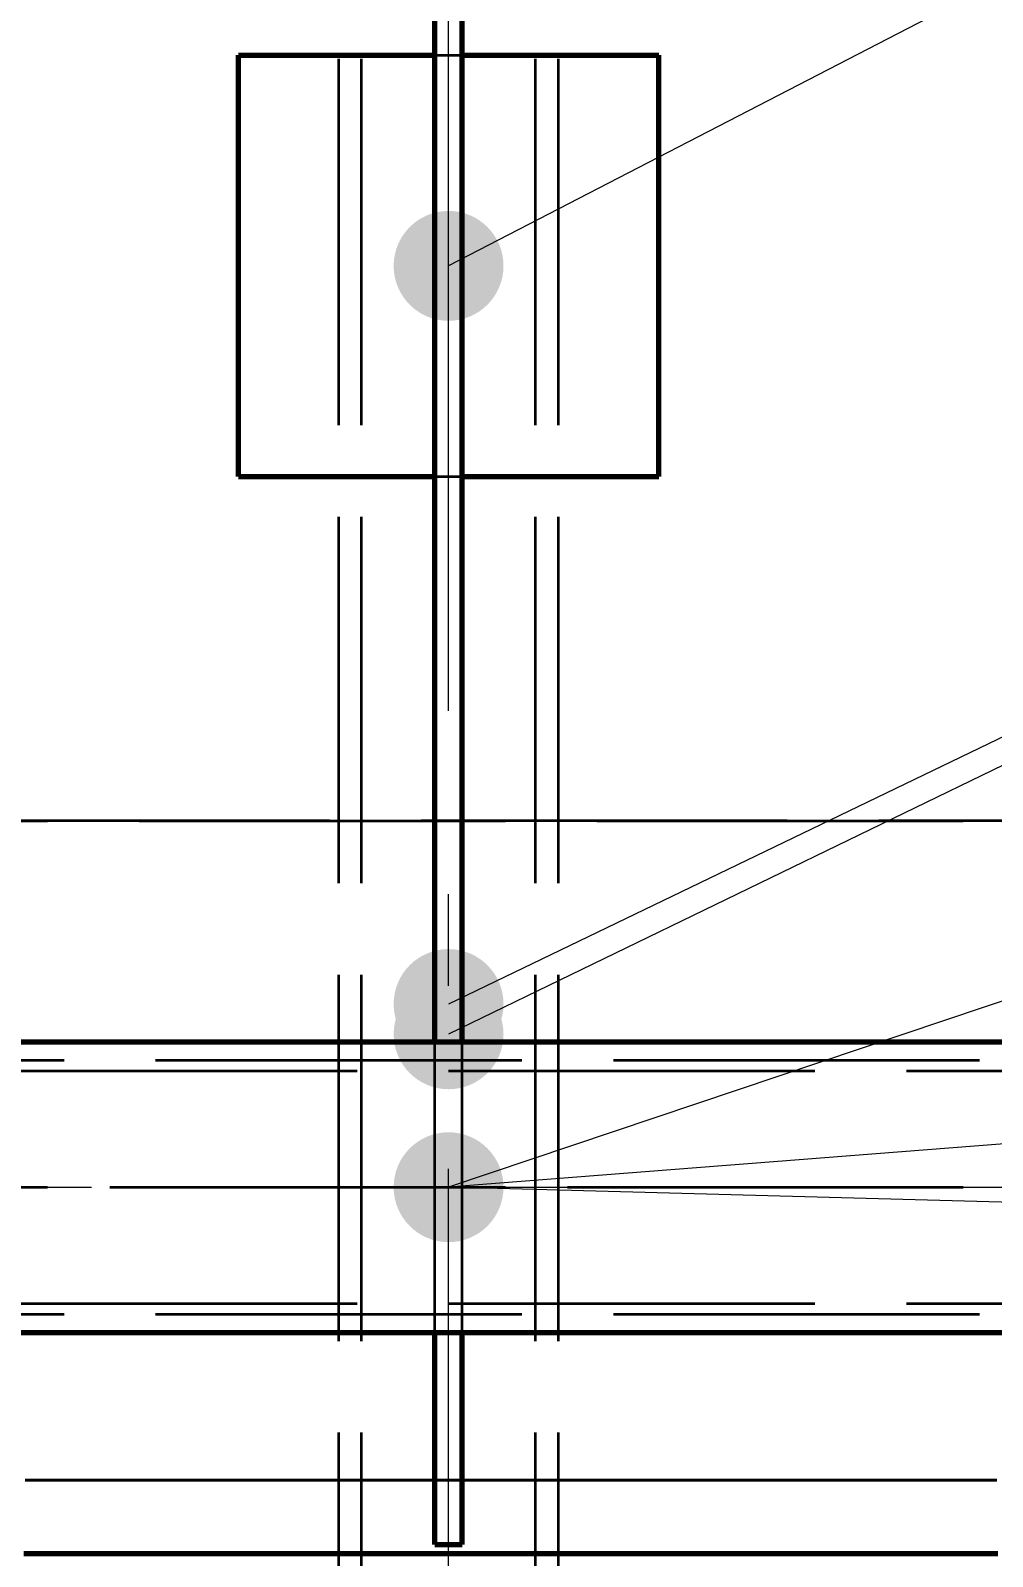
# Model space of a CAD drawing. Header units: millimetres. Extents: x 0 to 2382, y 0 to 420.
# Drawn here: x 158.43 to 168.94, y 226.97 to 243.63 of the extents above; entities that cross this region are included whole.
import ezdxf

# ---------------------------------------------------------------- set-up
doc = ezdxf.new("R2010")
doc.units = ezdxf.units.MM
doc.linetypes.add('IRAM-E-TRAZOS', pattern=[5, 4, -1])
doc.linetypes.add('IRAM-F-TRAZO-PUNTO', pattern=[20, 15, -2, 1, -2])
for name, color, linetype, lineweight in [('01-VISIBLE', 7, 'CONTINUOUS', 70), ('02-OCULTA', 4, 'IRAM-E-TRAZOS', 35), ('03-EJE', 1, 'IRAM-F-TRAZO-PUNTO', 18), ('04-COTA', 3, 'CONTINUOUS', 18), ('08-FINA', 5, 'CONTINUOUS', 18)]:
    doc.layers.add(name, color=color, linetype=linetype, lineweight=lineweight)
doc.styles.add('ISO3098', font='isocpeur.ttf')
doc.dimstyles.new('FLAMA-IRAM', dxfattribs={"dimtxt": 3.5, "dimasz": 3.5, "dimexe": 2, "dimexo": 1.5, "dimgap": 1, "dimtad": 1, "dimdec": 1, "dimtxsty": 'ISO3098', "dimblk": 'IRAM_FLECHA', "dimblk1": 'IRAM_FLECHA', "dimblk2": 'IRAM_FLECHA', "dimcen": 2.5, "dimclrd": 256, "dimclre": 256, "dimclrt": 256, "dimazin": 3, "dimtfac": 1, "dimtmove": 0, "dimatfit": 3, "dimlwd": 18, "dimlwe": 18})

# ---------------------------------------------------------------- blocks, each defined once
blk = doc.blocks.new('IRAM_FLECHA')
blk.add_solid([(0, 0), (-1, 0.125), (-1, -0.125)])

msp = doc.modelspace()

# ---------------------------------------------------------------- hatches: boundary and pattern name
at = {"layer": '08-FINA'}
h = msp.add_hatch(color=7, dxfattribs=at)
h.dxf.hatch_style = 1
edge = h.paths.add_edge_path()
edge.add_arc((163, 241.06), 0.6, 0, 360)
h = msp.add_hatch(color=7, dxfattribs=at)
h.dxf.hatch_style = 1
edge = h.paths.add_edge_path()
edge.add_arc((163, 233), 0.6, 0, 360)
h = msp.add_hatch(color=7, dxfattribs=at)
h.dxf.hatch_style = 1
edge = h.paths.add_edge_path()
edge.add_arc((163, 232.67), 0.6, 0, 360)
h = msp.add_hatch(color=7, dxfattribs=at)
h.dxf.hatch_style = 1
edge = h.paths.add_edge_path()
edge.add_arc((163, 231), 0.6, 0, 360)
h = msp.add_hatch(color=7, dxfattribs=at)
h.dxf.hatch_style = 1
edge = h.paths.add_edge_path()
edge.add_arc((163, 231), 0.6, 0, 360)
h = msp.add_hatch(color=7, dxfattribs=at)
h.dxf.hatch_style = 1
edge = h.paths.add_edge_path()
edge.add_arc((163, 231), 0.6, 0, 360)

# ---------------------------------------------------------------- linework, layer by layer
at = {"layer": '01-VISIBLE'}
for p, q in [((162.85, 232.587), (162.85, 290.9)), ((163.15, 232.587), (163.15, 290.9)), ((160.704, 238.76), (160.704, 243.36)), ((165.296, 238.76), (165.296, 243.36)), ((144.8, 232.587), (181.2, 232.587)), ((144.8, 229.412), (181.2, 229.412)), ((162.85, 227.1), (162.85, 229.412)), ((163.15, 227.1), (163.15, 229.412)), ((162.85, 227.1), (163.15, 227.1))]:
    msp.add_line(p, q, dxfattribs=at)
for points in [[(160.704, 243.36), (160.755, 243.36), (160.806, 243.36), (160.857, 243.36), (160.908, 243.36), (160.959, 243.36), (161.01, 243.36), (161.061, 243.36), (161.112, 243.36), (161.164, 243.36), (161.215, 243.36), (161.266, 243.36), (161.317, 243.36), (161.368, 243.36), (161.419, 243.36), (161.47, 243.36), (161.521, 243.36), (161.572, 243.36), (161.623, 243.36), (161.675, 243.36), (161.726, 243.36), (161.777, 243.36), (161.828, 243.36), (161.879, 243.36), (161.93, 243.36), (161.981, 243.36), (162.032, 243.36), (162.083, 243.36), (162.135, 243.36), (162.186, 243.36), (162.237, 243.36), (162.288, 243.36), (162.339, 243.36), (162.39, 243.36), (162.441, 243.36), (162.492, 243.36), (162.543, 243.36), (162.594, 243.36), (162.646, 243.36), (162.697, 243.36), (162.748, 243.36), (162.799, 243.36), (162.85, 243.36)], [(163.15, 243.36), (163.201, 243.36), (163.252, 243.36), (163.303, 243.36), (163.354, 243.36), (163.406, 243.36), (163.457, 243.36), (163.508, 243.36), (163.559, 243.36), (163.61, 243.36), (163.661, 243.36), (163.712, 243.36), (163.763, 243.36), (163.814, 243.36), (163.865, 243.36), (163.917, 243.36), (163.968, 243.36), (164.019, 243.36), (164.07, 243.36), (164.121, 243.36), (164.172, 243.36), (164.223, 243.36), (164.274, 243.36), (164.325, 243.36), (164.377, 243.36), (164.428, 243.36), (164.479, 243.36), (164.53, 243.36), (164.581, 243.36), (164.632, 243.36), (164.683, 243.36), (164.734, 243.36), (164.785, 243.36), (164.836, 243.36), (164.888, 243.36), (164.939, 243.36), (164.99, 243.36), (165.041, 243.36), (165.092, 243.36), (165.143, 243.36), (165.194, 243.36), (165.245, 243.36), (165.296, 243.36)], [(160.704, 238.76), (160.755, 238.76), (160.806, 238.76), (160.857, 238.76), (160.908, 238.76), (160.959, 238.76), (161.01, 238.76), (161.061, 238.76), (161.112, 238.76), (161.164, 238.76), (161.215, 238.76), (161.266, 238.76), (161.317, 238.76), (161.368, 238.76), (161.419, 238.76), (161.47, 238.76), (161.521, 238.76), (161.572, 238.76), (161.623, 238.76), (161.675, 238.76), (161.726, 238.76), (161.777, 238.76), (161.828, 238.76), (161.879, 238.76), (161.93, 238.76), (161.981, 238.76), (162.032, 238.76), (162.083, 238.76), (162.135, 238.76), (162.186, 238.76), (162.237, 238.76), (162.288, 238.76), (162.339, 238.76), (162.39, 238.76), (162.441, 238.76), (162.492, 238.76), (162.543, 238.76), (162.594, 238.76), (162.646, 238.76), (162.697, 238.76), (162.748, 238.76), (162.799, 238.76), (162.85, 238.76)], [(163.15, 238.76), (163.201, 238.76), (163.252, 238.76), (163.303, 238.76), (163.354, 238.76), (163.406, 238.76), (163.457, 238.76), (163.508, 238.76), (163.559, 238.76), (163.61, 238.76), (163.661, 238.76), (163.712, 238.76), (163.763, 238.76), (163.814, 238.76), (163.865, 238.76), (163.917, 238.76), (163.968, 238.76), (164.019, 238.76), (164.07, 238.76), (164.121, 238.76), (164.172, 238.76), (164.223, 238.76), (164.274, 238.76), (164.325, 238.76), (164.377, 238.76), (164.428, 238.76), (164.479, 238.76), (164.53, 238.76), (164.581, 238.76), (164.632, 238.76), (164.683, 238.76), (164.734, 238.76), (164.785, 238.76), (164.836, 238.76), (164.888, 238.76), (164.939, 238.76), (164.99, 238.76), (165.041, 238.76), (165.092, 238.76), (165.143, 238.76), (165.194, 238.76), (165.245, 238.76), (165.296, 238.76)], [(158.36, 227), (158.44, 227), (158.52, 227), (158.6, 227), (158.68, 227), (158.76, 227), (158.84, 227), (158.92, 227), (159, 227), (159.08, 227), (159.16, 227), (159.24, 227), (159.32, 227), (159.4, 227), (159.48, 227), (159.56, 227), (159.64, 227), (159.72, 227), (159.8, 227), (159.88, 227), (159.96, 227), (160.04, 227), (160.12, 227), (160.2, 227), (160.28, 227), (160.36, 227), (160.44, 227), (160.52, 227), (160.6, 227), (160.68, 227), (160.76, 227), (160.84, 227), (160.92, 227), (161, 227), (161.08, 227), (161.16, 227), (161.24, 227), (161.32, 227), (161.4, 227), (161.48, 227), (161.56, 227), (161.64, 227), (161.72, 227), (161.8, 227), (161.88, 227), (161.96, 227), (162.04, 227), (162.12, 227), (162.2, 227), (162.28, 227), (162.36, 227), (162.44, 227), (162.52, 227), (162.6, 227), (162.68, 227), (162.76, 227), (162.84, 227), (162.92, 227), (163, 227), (163.08, 227), (163.16, 227), (163.24, 227), (163.32, 227), (163.4, 227), (163.48, 227), (163.56, 227), (163.64, 227), (163.72, 227), (163.8, 227), (163.88, 227), (163.96, 227), (164.04, 227), (164.12, 227), (164.2, 227), (164.28, 227), (164.36, 227), (164.44, 227), (164.52, 227), (164.6, 227), (164.68, 227), (164.76, 227), (164.84, 227), (164.92, 227), (165, 227), (165.08, 227), (165.16, 227), (165.24, 227), (165.32, 227), (165.4, 227), (165.48, 227), (165.56, 227), (165.64, 227), (165.72, 227), (165.8, 227), (165.88, 227), (165.96, 227), (166.04, 227), (166.12, 227), (166.2, 227), (166.28, 227), (166.36, 227), (166.44, 227), (166.52, 227), (166.6, 227), (166.68, 227), (166.76, 227), (166.84, 227), (166.92, 227), (167, 227), (167.08, 227), (167.16, 227), (167.24, 227), (167.32, 227), (167.4, 227), (167.48, 227), (167.56, 227), (167.64, 227), (167.72, 227), (167.8, 227), (167.88, 227), (167.96, 227), (168.04, 227), (168.12, 227), (168.2, 227), (168.28, 227), (168.36, 227), (168.44, 227), (168.52, 227), (168.6, 227), (168.68, 227), (168.76, 227), (168.84, 227), (168.92, 227), (169, 227)]]:
    msp.add_lwpolyline(points, dxfattribs=at)
at = {"layer": '02-OCULTA'}
for p, q in [((161.8, 219.32), (161.8, 303.267)), ((162.05, 219.32), (162.05, 303.267)), ((163.95, 219.32), (163.95, 303.267)), ((164.2, 219.32), (164.2, 303.267)), ((162.85, 227.1), (162.85, 290.9)), ((163.15, 227.1), (163.15, 290.9)), ((160.708, 243.36), (160.704, 243.36)), ((160.708, 238.76), (160.708, 243.36)), ((165.292, 243.36), (165.296, 243.36)), ((165.292, 238.76), (165.292, 243.36)), ((160.708, 238.76), (160.704, 238.76)), ((165.292, 238.76), (165.296, 238.76)), ((171.7, 235), (154.3, 235)), ((154.62, 235), (171.38, 235)), ((162.85, 229.412), (162.85, 232.587)), ((163.15, 229.412), (163.15, 232.587)), ((138, 232.27), (188, 232.27)), ((144.8, 232.387), (181.2, 232.387)), ((154.3, 231), (171.7, 231)), ((154.62, 231), (171.38, 231)), ((138, 229.73), (188, 229.73)), ((144.8, 229.612), (181.2, 229.612)), ((162.85, 227.1), (163.15, 227.1))]:
    msp.add_line(p, q, dxfattribs=at)
for points in [[(160.708, 243.36), (160.758, 243.36), (160.809, 243.36), (160.859, 243.36), (160.909, 243.36), (160.96, 243.36), (161.01, 243.36), (161.061, 243.36), (161.111, 243.36), (161.161, 243.36), (161.212, 243.36), (161.262, 243.36), (161.312, 243.36), (161.363, 243.36), (161.413, 243.36), (161.464, 243.36), (161.514, 243.36), (161.564, 243.36), (161.615, 243.36), (161.665, 243.36), (161.715, 243.36), (161.766, 243.36), (161.816, 243.36), (161.867, 243.36), (161.917, 243.36), (161.967, 243.36), (162.018, 243.36), (162.068, 243.36), (162.118, 243.36), (162.169, 243.36), (162.219, 243.36), (162.27, 243.36), (162.32, 243.36), (162.37, 243.36), (162.421, 243.36), (162.471, 243.36), (162.521, 243.36), (162.572, 243.36), (162.622, 243.36), (162.673, 243.36), (162.723, 243.36), (162.773, 243.36), (162.824, 243.36), (162.874, 243.36), (162.924, 243.36), (162.975, 243.36), (163.025, 243.36), (163.076, 243.36), (163.126, 243.36), (163.176, 243.36), (163.227, 243.36), (163.277, 243.36), (163.327, 243.36), (163.378, 243.36), (163.428, 243.36), (163.479, 243.36), (163.529, 243.36), (163.579, 243.36), (163.63, 243.36), (163.68, 243.36), (163.73, 243.36), (163.781, 243.36), (163.831, 243.36), (163.882, 243.36), (163.932, 243.36), (163.982, 243.36), (164.033, 243.36), (164.083, 243.36), (164.133, 243.36), (164.184, 243.36), (164.234, 243.36), (164.285, 243.36), (164.335, 243.36), (164.385, 243.36), (164.436, 243.36), (164.486, 243.36), (164.536, 243.36), (164.587, 243.36), (164.637, 243.36), (164.688, 243.36), (164.738, 243.36), (164.788, 243.36), (164.839, 243.36), (164.889, 243.36), (164.939, 243.36), (164.99, 243.36), (165.04, 243.36), (165.091, 243.36), (165.141, 243.36), (165.191, 243.36), (165.242, 243.36), (165.292, 243.36)], [(162.85, 243.36), (162.9, 243.36), (162.95, 243.36), (163, 243.36), (163.05, 243.36), (163.1, 243.36), (163.15, 243.36)], [(160.708, 238.76), (160.758, 238.76), (160.809, 238.76), (160.859, 238.76), (160.909, 238.76), (160.96, 238.76), (161.01, 238.76), (161.061, 238.76), (161.111, 238.76), (161.161, 238.76), (161.212, 238.76), (161.262, 238.76), (161.312, 238.76), (161.363, 238.76), (161.413, 238.76), (161.464, 238.76), (161.514, 238.76), (161.564, 238.76), (161.615, 238.76), (161.665, 238.76), (161.715, 238.76), (161.766, 238.76), (161.816, 238.76), (161.867, 238.76), (161.917, 238.76), (161.967, 238.76), (162.018, 238.76), (162.068, 238.76), (162.118, 238.76), (162.169, 238.76), (162.219, 238.76), (162.27, 238.76), (162.32, 238.76), (162.37, 238.76), (162.421, 238.76), (162.471, 238.76), (162.521, 238.76), (162.572, 238.76), (162.622, 238.76), (162.673, 238.76), (162.723, 238.76), (162.773, 238.76), (162.824, 238.76), (162.874, 238.76), (162.924, 238.76), (162.975, 238.76), (163.025, 238.76), (163.076, 238.76), (163.126, 238.76), (163.176, 238.76), (163.227, 238.76), (163.277, 238.76), (163.327, 238.76), (163.378, 238.76), (163.428, 238.76), (163.479, 238.76), (163.529, 238.76), (163.579, 238.76), (163.63, 238.76), (163.68, 238.76), (163.73, 238.76), (163.781, 238.76), (163.831, 238.76), (163.882, 238.76), (163.932, 238.76), (163.982, 238.76), (164.033, 238.76), (164.083, 238.76), (164.133, 238.76), (164.184, 238.76), (164.234, 238.76), (164.285, 238.76), (164.335, 238.76), (164.385, 238.76), (164.436, 238.76), (164.486, 238.76), (164.536, 238.76), (164.587, 238.76), (164.637, 238.76), (164.688, 238.76), (164.738, 238.76), (164.788, 238.76), (164.839, 238.76), (164.889, 238.76), (164.939, 238.76), (164.99, 238.76), (165.04, 238.76), (165.091, 238.76), (165.141, 238.76), (165.191, 238.76), (165.242, 238.76), (165.292, 238.76)], [(162.85, 238.76), (162.9, 238.76), (162.95, 238.76), (163, 238.76), (163.05, 238.76), (163.1, 238.76), (163.15, 238.76)], [(168.958, 227.8), (168.88, 227.8), (168.802, 227.8), (168.723, 227.8), (168.645, 227.8), (168.566, 227.8), (168.488, 227.8), (168.41, 227.8), (168.331, 227.8), (168.253, 227.8), (168.174, 227.8), (168.096, 227.8), (168.018, 227.8), (167.939, 227.8), (167.861, 227.8), (167.782, 227.8), (167.704, 227.8), (167.626, 227.8), (167.547, 227.8), (167.469, 227.8), (167.39, 227.8), (167.312, 227.8), (167.234, 227.8), (167.155, 227.8), (167.077, 227.8), (166.998, 227.8), (166.92, 227.8), (166.842, 227.8), (166.763, 227.8), (166.685, 227.8), (166.606, 227.8), (166.528, 227.8), (166.45, 227.8), (166.371, 227.8), (166.293, 227.8), (166.214, 227.8), (166.136, 227.8), (166.058, 227.8), (165.979, 227.8), (165.901, 227.8), (165.822, 227.8), (165.744, 227.8), (165.666, 227.8), (165.587, 227.8), (165.509, 227.8), (165.43, 227.8), (165.352, 227.8), (165.274, 227.8), (165.195, 227.8), (165.117, 227.8), (165.038, 227.8), (164.96, 227.8), (164.882, 227.8), (164.803, 227.8), (164.725, 227.8), (164.646, 227.8), (164.568, 227.8), (164.49, 227.8), (164.411, 227.8), (164.333, 227.8), (164.254, 227.8), (164.176, 227.8), (164.098, 227.8), (164.019, 227.8), (163.941, 227.8), (163.862, 227.8), (163.784, 227.8), (163.706, 227.8), (163.627, 227.8), (163.549, 227.8), (163.47, 227.8), (163.392, 227.8), (163.314, 227.8), (163.235, 227.8), (163.157, 227.8), (163.078, 227.8), (163, 227.8), (162.922, 227.8), (162.843, 227.8), (162.765, 227.8), (162.686, 227.8), (162.608, 227.8), (162.53, 227.8), (162.451, 227.8), (162.373, 227.8), (162.294, 227.8), (162.216, 227.8), (162.138, 227.8), (162.059, 227.8), (161.981, 227.8), (161.902, 227.8), (161.824, 227.8), (161.746, 227.8), (161.667, 227.8), (161.589, 227.8), (161.51, 227.8), (161.432, 227.8), (161.354, 227.8), (161.275, 227.8), (161.197, 227.8), (161.118, 227.8), (161.04, 227.8), (160.962, 227.8), (160.883, 227.8), (160.805, 227.8), (160.726, 227.8), (160.648, 227.8), (160.57, 227.8), (160.491, 227.8), (160.413, 227.8), (160.334, 227.8), (160.256, 227.8), (160.178, 227.8), (160.099, 227.8), (160.021, 227.8), (159.942, 227.8), (159.864, 227.8), (159.786, 227.8), (159.707, 227.8), (159.629, 227.8), (159.55, 227.8), (159.472, 227.8), (159.394, 227.8), (159.315, 227.8), (159.237, 227.8), (159.158, 227.8), (159.08, 227.8), (159.002, 227.8), (158.923, 227.8), (158.845, 227.8), (158.766, 227.8), (158.688, 227.8), (158.61, 227.8), (158.531, 227.8), (158.453, 227.8), (158.374, 227.8)], [(158.374, 227.8), (158.453, 227.8), (158.531, 227.8), (158.61, 227.8), (158.688, 227.8), (158.766, 227.8), (158.845, 227.8), (158.923, 227.8), (159.002, 227.8), (159.08, 227.8), (159.158, 227.8), (159.237, 227.8), (159.315, 227.8), (159.394, 227.8), (159.472, 227.8), (159.55, 227.8), (159.629, 227.8), (159.707, 227.8), (159.786, 227.8), (159.864, 227.8), (159.942, 227.8), (160.021, 227.8), (160.099, 227.8), (160.178, 227.8), (160.256, 227.8), (160.334, 227.8), (160.413, 227.8), (160.491, 227.8), (160.57, 227.8), (160.648, 227.8), (160.726, 227.8), (160.805, 227.8), (160.883, 227.8), (160.962, 227.8), (161.04, 227.8), (161.118, 227.8), (161.197, 227.8), (161.275, 227.8), (161.354, 227.8), (161.432, 227.8), (161.51, 227.8), (161.589, 227.8), (161.667, 227.8), (161.746, 227.8), (161.824, 227.8), (161.902, 227.8), (161.981, 227.8), (162.059, 227.8), (162.138, 227.8), (162.216, 227.8), (162.294, 227.8), (162.373, 227.8), (162.451, 227.8), (162.53, 227.8), (162.608, 227.8), (162.686, 227.8), (162.765, 227.8), (162.843, 227.8), (162.922, 227.8), (163, 227.8), (163.078, 227.8), (163.157, 227.8), (163.235, 227.8), (163.314, 227.8), (163.392, 227.8), (163.47, 227.8), (163.549, 227.8), (163.627, 227.8), (163.706, 227.8), (163.784, 227.8), (163.862, 227.8), (163.941, 227.8), (164.019, 227.8), (164.098, 227.8), (164.176, 227.8), (164.254, 227.8), (164.333, 227.8), (164.411, 227.8), (164.49, 227.8), (164.568, 227.8), (164.646, 227.8), (164.725, 227.8), (164.803, 227.8), (164.882, 227.8), (164.96, 227.8), (165.038, 227.8), (165.117, 227.8), (165.195, 227.8), (165.274, 227.8), (165.352, 227.8), (165.43, 227.8), (165.509, 227.8), (165.587, 227.8), (165.666, 227.8), (165.744, 227.8), (165.822, 227.8), (165.901, 227.8), (165.979, 227.8), (166.058, 227.8), (166.136, 227.8), (166.214, 227.8), (166.293, 227.8), (166.371, 227.8), (166.45, 227.8), (166.528, 227.8), (166.606, 227.8), (166.685, 227.8), (166.763, 227.8), (166.842, 227.8), (166.92, 227.8), (166.998, 227.8), (167.077, 227.8), (167.155, 227.8), (167.234, 227.8), (167.312, 227.8), (167.39, 227.8), (167.469, 227.8), (167.547, 227.8), (167.626, 227.8), (167.704, 227.8), (167.782, 227.8), (167.861, 227.8), (167.939, 227.8), (168.018, 227.8), (168.096, 227.8), (168.174, 227.8), (168.253, 227.8), (168.331, 227.8), (168.41, 227.8), (168.488, 227.8), (168.566, 227.8), (168.645, 227.8), (168.723, 227.8), (168.802, 227.8), (168.88, 227.8), (168.958, 227.8)], [(168.99, 227.8), (168.914, 227.8), (168.837, 227.8), (168.76, 227.8), (168.683, 227.8), (168.606, 227.8), (168.53, 227.8), (168.453, 227.8), (168.376, 227.8), (168.299, 227.8), (168.222, 227.8), (168.146, 227.8), (168.069, 227.8), (167.992, 227.8), (167.915, 227.8), (167.838, 227.8), (167.762, 227.8), (167.685, 227.8), (167.608, 227.8), (167.531, 227.8), (167.454, 227.8), (167.378, 227.8), (167.301, 227.8), (167.224, 227.8), (167.147, 227.8), (167.07, 227.8), (166.994, 227.8), (166.917, 227.8), (166.84, 227.8), (166.763, 227.8), (166.686, 227.8), (166.61, 227.8), (166.533, 227.8), (166.456, 227.8), (166.379, 227.8), (166.302, 227.8), (166.226, 227.8), (166.149, 227.8), (166.072, 227.8), (165.995, 227.8), (165.918, 227.8), (165.842, 227.8), (165.765, 227.8), (165.688, 227.8), (165.611, 227.8), (165.534, 227.8), (165.458, 227.8), (165.381, 227.8), (165.304, 227.8), (165.227, 227.8), (165.15, 227.8), (165.074, 227.8), (164.997, 227.8), (164.92, 227.8), (164.843, 227.8), (164.766, 227.8), (164.69, 227.8), (164.613, 227.8), (164.536, 227.8), (164.459, 227.8), (164.382, 227.8), (164.306, 227.8), (164.229, 227.8), (164.152, 227.8), (164.075, 227.8), (163.998, 227.8), (163.922, 227.8), (163.845, 227.8), (163.768, 227.8), (163.691, 227.8), (163.614, 227.8), (163.538, 227.8), (163.461, 227.8), (163.384, 227.8), (163.307, 227.8), (163.23, 227.8), (163.154, 227.8), (163.077, 227.8), (163, 227.8), (162.923, 227.8), (162.846, 227.8), (162.77, 227.8), (162.693, 227.8), (162.616, 227.8), (162.539, 227.8), (162.462, 227.8), (162.386, 227.8), (162.309, 227.8), (162.232, 227.8), (162.155, 227.8), (162.078, 227.8), (162.002, 227.8), (161.925, 227.8), (161.848, 227.8), (161.771, 227.8), (161.694, 227.8), (161.618, 227.8), (161.541, 227.8), (161.464, 227.8), (161.387, 227.8), (161.31, 227.8), (161.234, 227.8), (161.157, 227.8), (161.08, 227.8), (161.003, 227.8), (160.926, 227.8), (160.85, 227.8), (160.773, 227.8), (160.696, 227.8), (160.619, 227.8), (160.542, 227.8), (160.466, 227.8), (160.389, 227.8), (160.312, 227.8), (160.235, 227.8), (160.158, 227.8), (160.082, 227.8), (160.005, 227.8), (159.928, 227.8), (159.851, 227.8), (159.774, 227.8), (159.698, 227.8), (159.621, 227.8), (159.544, 227.8), (159.467, 227.8), (159.39, 227.8), (159.314, 227.8), (159.237, 227.8), (159.16, 227.8), (159.083, 227.8), (159.006, 227.8), (158.93, 227.8), (158.853, 227.8), (158.776, 227.8), (158.699, 227.8), (158.622, 227.8), (158.546, 227.8), (158.469, 227.8), (158.392, 227.8)], [(158.392, 227.8), (158.469, 227.8), (158.546, 227.8), (158.622, 227.8), (158.699, 227.8), (158.776, 227.8), (158.853, 227.8), (158.93, 227.8), (159.006, 227.8), (159.083, 227.8), (159.16, 227.8), (159.237, 227.8), (159.314, 227.8), (159.39, 227.8), (159.467, 227.8), (159.544, 227.8), (159.621, 227.8), (159.698, 227.8), (159.774, 227.8), (159.851, 227.8), (159.928, 227.8), (160.005, 227.8), (160.082, 227.8), (160.158, 227.8), (160.235, 227.8), (160.312, 227.8), (160.389, 227.8), (160.466, 227.8), (160.542, 227.8), (160.619, 227.8), (160.696, 227.8), (160.773, 227.8), (160.85, 227.8), (160.926, 227.8), (161.003, 227.8), (161.08, 227.8), (161.157, 227.8), (161.234, 227.8), (161.31, 227.8), (161.387, 227.8), (161.464, 227.8), (161.541, 227.8), (161.618, 227.8), (161.694, 227.8), (161.771, 227.8), (161.848, 227.8), (161.925, 227.8), (162.002, 227.8), (162.078, 227.8), (162.155, 227.8), (162.232, 227.8), (162.309, 227.8), (162.386, 227.8), (162.462, 227.8), (162.539, 227.8), (162.616, 227.8), (162.693, 227.8), (162.77, 227.8), (162.846, 227.8), (162.923, 227.8), (163, 227.8), (163.077, 227.8), (163.154, 227.8), (163.23, 227.8), (163.307, 227.8), (163.384, 227.8), (163.461, 227.8), (163.538, 227.8), (163.614, 227.8), (163.691, 227.8), (163.768, 227.8), (163.845, 227.8), (163.922, 227.8), (163.998, 227.8), (164.075, 227.8), (164.152, 227.8), (164.229, 227.8), (164.306, 227.8), (164.382, 227.8), (164.459, 227.8), (164.536, 227.8), (164.613, 227.8), (164.69, 227.8), (164.766, 227.8), (164.843, 227.8), (164.92, 227.8), (164.997, 227.8), (165.074, 227.8), (165.15, 227.8), (165.227, 227.8), (165.304, 227.8), (165.381, 227.8), (165.458, 227.8), (165.534, 227.8), (165.611, 227.8), (165.688, 227.8), (165.765, 227.8), (165.842, 227.8), (165.918, 227.8), (165.995, 227.8), (166.072, 227.8), (166.149, 227.8), (166.226, 227.8), (166.302, 227.8), (166.379, 227.8), (166.456, 227.8), (166.533, 227.8), (166.61, 227.8), (166.686, 227.8), (166.763, 227.8), (166.84, 227.8), (166.917, 227.8), (166.994, 227.8), (167.07, 227.8), (167.147, 227.8), (167.224, 227.8), (167.301, 227.8), (167.378, 227.8), (167.454, 227.8), (167.531, 227.8), (167.608, 227.8), (167.685, 227.8), (167.762, 227.8), (167.838, 227.8), (167.915, 227.8), (167.992, 227.8), (168.069, 227.8), (168.146, 227.8), (168.222, 227.8), (168.299, 227.8), (168.376, 227.8), (168.453, 227.8), (168.53, 227.8), (168.606, 227.8), (168.683, 227.8), (168.76, 227.8), (168.837, 227.8), (168.914, 227.8), (168.99, 227.8)], [(169, 227), (168.92, 227), (168.84, 227), (168.76, 227), (168.68, 227), (168.6, 227), (168.52, 227), (168.44, 227), (168.36, 227), (168.28, 227), (168.2, 227), (168.12, 227), (168.04, 227), (167.96, 227), (167.88, 227), (167.8, 227), (167.72, 227), (167.64, 227), (167.56, 227), (167.48, 227), (167.4, 227), (167.32, 227), (167.24, 227), (167.16, 227), (167.08, 227), (167, 227), (166.92, 227), (166.84, 227), (166.76, 227), (166.68, 227), (166.6, 227), (166.52, 227), (166.44, 227), (166.36, 227), (166.28, 227), (166.2, 227), (166.12, 227), (166.04, 227), (165.96, 227), (165.88, 227), (165.8, 227), (165.72, 227), (165.64, 227), (165.56, 227), (165.48, 227), (165.4, 227), (165.32, 227), (165.24, 227), (165.16, 227), (165.08, 227), (165, 227), (164.92, 227), (164.84, 227), (164.76, 227), (164.68, 227), (164.6, 227), (164.52, 227), (164.44, 227), (164.36, 227), (164.28, 227), (164.2, 227), (164.12, 227), (164.04, 227), (163.96, 227), (163.88, 227), (163.8, 227), (163.72, 227), (163.64, 227), (163.56, 227), (163.48, 227), (163.4, 227), (163.32, 227), (163.24, 227), (163.16, 227), (163.08, 227), (163, 227), (162.92, 227), (162.84, 227), (162.76, 227), (162.68, 227), (162.6, 227), (162.52, 227), (162.44, 227), (162.36, 227), (162.28, 227), (162.2, 227), (162.12, 227), (162.04, 227), (161.96, 227), (161.88, 227), (161.8, 227), (161.72, 227), (161.64, 227), (161.56, 227), (161.48, 227), (161.4, 227), (161.32, 227), (161.24, 227), (161.16, 227), (161.08, 227), (161, 227), (160.92, 227), (160.84, 227), (160.76, 227), (160.68, 227), (160.6, 227), (160.52, 227), (160.44, 227), (160.36, 227), (160.28, 227), (160.2, 227), (160.12, 227), (160.04, 227), (159.96, 227), (159.88, 227), (159.8, 227), (159.72, 227), (159.64, 227), (159.56, 227), (159.48, 227), (159.4, 227), (159.32, 227), (159.24, 227), (159.16, 227), (159.08, 227), (159, 227), (158.92, 227), (158.84, 227), (158.76, 227), (158.68, 227), (158.6, 227), (158.52, 227), (158.44, 227), (158.36, 227)], [(168.958, 227), (168.88, 227), (168.802, 227), (168.723, 227), (168.645, 227), (168.566, 227), (168.488, 227), (168.41, 227), (168.331, 227), (168.253, 227), (168.174, 227), (168.096, 227), (168.018, 227), (167.939, 227), (167.861, 227), (167.782, 227), (167.704, 227), (167.626, 227), (167.547, 227), (167.469, 227), (167.39, 227), (167.312, 227), (167.234, 227), (167.155, 227), (167.077, 227), (166.998, 227), (166.92, 227), (166.842, 227), (166.763, 227), (166.685, 227), (166.606, 227), (166.528, 227), (166.45, 227), (166.371, 227), (166.293, 227), (166.214, 227), (166.136, 227), (166.058, 227), (165.979, 227), (165.901, 227), (165.822, 227), (165.744, 227), (165.666, 227), (165.587, 227), (165.509, 227), (165.43, 227), (165.352, 227), (165.274, 227), (165.195, 227), (165.117, 227), (165.038, 227), (164.96, 227), (164.882, 227), (164.803, 227), (164.725, 227), (164.646, 227), (164.568, 227), (164.49, 227), (164.411, 227), (164.333, 227), (164.254, 227), (164.176, 227), (164.098, 227), (164.019, 227), (163.941, 227), (163.862, 227), (163.784, 227), (163.706, 227), (163.627, 227), (163.549, 227), (163.47, 227), (163.392, 227), (163.314, 227), (163.235, 227), (163.157, 227), (163.078, 227), (163, 227), (162.922, 227), (162.843, 227), (162.765, 227), (162.686, 227), (162.608, 227), (162.53, 227), (162.451, 227), (162.373, 227), (162.294, 227), (162.216, 227), (162.138, 227), (162.059, 227), (161.981, 227), (161.902, 227), (161.824, 227), (161.746, 227), (161.667, 227), (161.589, 227), (161.51, 227), (161.432, 227), (161.354, 227), (161.275, 227), (161.197, 227), (161.118, 227), (161.04, 227), (160.962, 227), (160.883, 227), (160.805, 227), (160.726, 227), (160.648, 227), (160.57, 227), (160.491, 227), (160.413, 227), (160.334, 227), (160.256, 227), (160.178, 227), (160.099, 227), (160.021, 227), (159.942, 227), (159.864, 227), (159.786, 227), (159.707, 227), (159.629, 227), (159.55, 227), (159.472, 227), (159.394, 227), (159.315, 227), (159.237, 227), (159.158, 227), (159.08, 227), (159.002, 227), (158.923, 227), (158.845, 227), (158.766, 227), (158.688, 227), (158.61, 227), (158.531, 227), (158.453, 227), (158.374, 227)], [(158.374, 227), (158.453, 227), (158.531, 227), (158.61, 227), (158.688, 227), (158.766, 227), (158.845, 227), (158.923, 227), (159.002, 227), (159.08, 227), (159.158, 227), (159.237, 227), (159.315, 227), (159.394, 227), (159.472, 227), (159.55, 227), (159.629, 227), (159.707, 227), (159.786, 227), (159.864, 227), (159.942, 227), (160.021, 227), (160.099, 227), (160.178, 227), (160.256, 227), (160.334, 227), (160.413, 227), (160.491, 227), (160.57, 227), (160.648, 227), (160.726, 227), (160.805, 227), (160.883, 227), (160.962, 227), (161.04, 227), (161.118, 227), (161.197, 227), (161.275, 227), (161.354, 227), (161.432, 227), (161.51, 227), (161.589, 227), (161.667, 227), (161.746, 227), (161.824, 227), (161.902, 227), (161.981, 227), (162.059, 227), (162.138, 227), (162.216, 227), (162.294, 227), (162.373, 227), (162.451, 227), (162.53, 227), (162.608, 227), (162.686, 227), (162.765, 227), (162.843, 227), (162.922, 227), (163, 227), (163.078, 227), (163.157, 227), (163.235, 227), (163.314, 227), (163.392, 227), (163.47, 227), (163.549, 227), (163.627, 227), (163.706, 227), (163.784, 227), (163.862, 227), (163.941, 227), (164.019, 227), (164.098, 227), (164.176, 227), (164.254, 227), (164.333, 227), (164.411, 227), (164.49, 227), (164.568, 227), (164.646, 227), (164.725, 227), (164.803, 227), (164.882, 227), (164.96, 227), (165.038, 227), (165.117, 227), (165.195, 227), (165.274, 227), (165.352, 227), (165.43, 227), (165.509, 227), (165.587, 227), (165.666, 227), (165.744, 227), (165.822, 227), (165.901, 227), (165.979, 227), (166.058, 227), (166.136, 227), (166.214, 227), (166.293, 227), (166.371, 227), (166.45, 227), (166.528, 227), (166.606, 227), (166.685, 227), (166.763, 227), (166.842, 227), (166.92, 227), (166.998, 227), (167.077, 227), (167.155, 227), (167.234, 227), (167.312, 227), (167.39, 227), (167.469, 227), (167.547, 227), (167.626, 227), (167.704, 227), (167.782, 227), (167.861, 227), (167.939, 227), (168.018, 227), (168.096, 227), (168.174, 227), (168.253, 227), (168.331, 227), (168.41, 227), (168.488, 227), (168.566, 227), (168.645, 227), (168.723, 227), (168.802, 227), (168.88, 227), (168.958, 227)], [(168.958, 227), (168.88, 227), (168.802, 227), (168.723, 227), (168.645, 227), (168.566, 227), (168.488, 227), (168.41, 227), (168.331, 227), (168.253, 227), (168.174, 227), (168.096, 227), (168.018, 227), (167.939, 227), (167.861, 227), (167.782, 227), (167.704, 227), (167.626, 227), (167.547, 227), (167.469, 227), (167.39, 227), (167.312, 227), (167.234, 227), (167.155, 227), (167.077, 227), (166.998, 227), (166.92, 227), (166.842, 227), (166.763, 227), (166.685, 227), (166.606, 227), (166.528, 227), (166.45, 227), (166.371, 227), (166.293, 227), (166.214, 227), (166.136, 227), (166.058, 227), (165.979, 227), (165.901, 227), (165.822, 227), (165.744, 227), (165.666, 227), (165.587, 227), (165.509, 227), (165.43, 227), (165.352, 227), (165.274, 227), (165.195, 227), (165.117, 227), (165.038, 227), (164.96, 227), (164.882, 227), (164.803, 227), (164.725, 227), (164.646, 227), (164.568, 227), (164.49, 227), (164.411, 227), (164.333, 227), (164.254, 227), (164.176, 227), (164.098, 227), (164.019, 227), (163.941, 227), (163.862, 227), (163.784, 227), (163.706, 227), (163.627, 227), (163.549, 227), (163.47, 227), (163.392, 227), (163.314, 227), (163.235, 227), (163.157, 227), (163.078, 227), (163, 227), (162.922, 227), (162.843, 227), (162.765, 227), (162.686, 227), (162.608, 227), (162.53, 227), (162.451, 227), (162.373, 227), (162.294, 227), (162.216, 227), (162.138, 227), (162.059, 227), (161.981, 227), (161.902, 227), (161.824, 227), (161.746, 227), (161.667, 227), (161.589, 227), (161.51, 227), (161.432, 227), (161.354, 227), (161.275, 227), (161.197, 227), (161.118, 227), (161.04, 227), (160.962, 227), (160.883, 227), (160.805, 227), (160.726, 227), (160.648, 227), (160.57, 227), (160.491, 227), (160.413, 227), (160.334, 227), (160.256, 227), (160.178, 227), (160.099, 227), (160.021, 227), (159.942, 227), (159.864, 227), (159.786, 227), (159.707, 227), (159.629, 227), (159.55, 227), (159.472, 227), (159.394, 227), (159.315, 227), (159.237, 227), (159.158, 227), (159.08, 227), (159.002, 227), (158.923, 227), (158.845, 227), (158.766, 227), (158.688, 227), (158.61, 227), (158.531, 227), (158.453, 227), (158.374, 227)], [(158.374, 227), (158.453, 227), (158.531, 227), (158.61, 227), (158.688, 227), (158.766, 227), (158.845, 227), (158.923, 227), (159.002, 227), (159.08, 227), (159.158, 227), (159.237, 227), (159.315, 227), (159.394, 227), (159.472, 227), (159.55, 227), (159.629, 227), (159.707, 227), (159.786, 227), (159.864, 227), (159.942, 227), (160.021, 227), (160.099, 227), (160.178, 227), (160.256, 227), (160.334, 227), (160.413, 227), (160.491, 227), (160.57, 227), (160.648, 227), (160.726, 227), (160.805, 227), (160.883, 227), (160.962, 227), (161.04, 227), (161.118, 227), (161.197, 227), (161.275, 227), (161.354, 227), (161.432, 227), (161.51, 227), (161.589, 227), (161.667, 227), (161.746, 227), (161.824, 227), (161.902, 227), (161.981, 227), (162.059, 227), (162.138, 227), (162.216, 227), (162.294, 227), (162.373, 227), (162.451, 227), (162.53, 227), (162.608, 227), (162.686, 227), (162.765, 227), (162.843, 227), (162.922, 227), (163, 227), (163.078, 227), (163.157, 227), (163.235, 227), (163.314, 227), (163.392, 227), (163.47, 227), (163.549, 227), (163.627, 227), (163.706, 227), (163.784, 227), (163.862, 227), (163.941, 227), (164.019, 227), (164.098, 227), (164.176, 227), (164.254, 227), (164.333, 227), (164.411, 227), (164.49, 227), (164.568, 227), (164.646, 227), (164.725, 227), (164.803, 227), (164.882, 227), (164.96, 227), (165.038, 227), (165.117, 227), (165.195, 227), (165.274, 227), (165.352, 227), (165.43, 227), (165.509, 227), (165.587, 227), (165.666, 227), (165.744, 227), (165.822, 227), (165.901, 227), (165.979, 227), (166.058, 227), (166.136, 227), (166.214, 227), (166.293, 227), (166.371, 227), (166.45, 227), (166.528, 227), (166.606, 227), (166.685, 227), (166.763, 227), (166.842, 227), (166.92, 227), (166.998, 227), (167.077, 227), (167.155, 227), (167.234, 227), (167.312, 227), (167.39, 227), (167.469, 227), (167.547, 227), (167.626, 227), (167.704, 227), (167.782, 227), (167.861, 227), (167.939, 227), (168.018, 227), (168.096, 227), (168.174, 227), (168.253, 227), (168.331, 227), (168.41, 227), (168.488, 227), (168.566, 227), (168.645, 227), (168.723, 227), (168.802, 227), (168.88, 227), (168.958, 227)], [(168.99, 227), (168.914, 227), (168.837, 227), (168.76, 227), (168.683, 227), (168.606, 227), (168.53, 227), (168.453, 227), (168.376, 227), (168.299, 227), (168.222, 227), (168.146, 227), (168.069, 227), (167.992, 227), (167.915, 227), (167.838, 227), (167.762, 227), (167.685, 227), (167.608, 227), (167.531, 227), (167.454, 227), (167.378, 227), (167.301, 227), (167.224, 227), (167.147, 227), (167.07, 227), (166.994, 227), (166.917, 227), (166.84, 227), (166.763, 227), (166.686, 227), (166.61, 227), (166.533, 227), (166.456, 227), (166.379, 227), (166.302, 227), (166.226, 227), (166.149, 227), (166.072, 227), (165.995, 227), (165.918, 227), (165.842, 227), (165.765, 227), (165.688, 227), (165.611, 227), (165.534, 227), (165.458, 227), (165.381, 227), (165.304, 227), (165.227, 227), (165.15, 227), (165.074, 227), (164.997, 227), (164.92, 227), (164.843, 227), (164.766, 227), (164.69, 227), (164.613, 227), (164.536, 227), (164.459, 227), (164.382, 227), (164.306, 227), (164.229, 227), (164.152, 227), (164.075, 227), (163.998, 227), (163.922, 227), (163.845, 227), (163.768, 227), (163.691, 227), (163.614, 227), (163.538, 227), (163.461, 227), (163.384, 227), (163.307, 227), (163.23, 227), (163.154, 227), (163.077, 227), (163, 227), (162.923, 227), (162.846, 227), (162.77, 227), (162.693, 227), (162.616, 227), (162.539, 227), (162.462, 227), (162.386, 227), (162.309, 227), (162.232, 227), (162.155, 227), (162.078, 227), (162.002, 227), (161.925, 227), (161.848, 227), (161.771, 227), (161.694, 227), (161.618, 227), (161.541, 227), (161.464, 227), (161.387, 227), (161.31, 227), (161.234, 227), (161.157, 227), (161.08, 227), (161.003, 227), (160.926, 227), (160.85, 227), (160.773, 227), (160.696, 227), (160.619, 227), (160.542, 227), (160.466, 227), (160.389, 227), (160.312, 227), (160.235, 227), (160.158, 227), (160.082, 227), (160.005, 227), (159.928, 227), (159.851, 227), (159.774, 227), (159.698, 227), (159.621, 227), (159.544, 227), (159.467, 227), (159.39, 227), (159.314, 227), (159.237, 227), (159.16, 227), (159.083, 227), (159.006, 227), (158.93, 227), (158.853, 227), (158.776, 227), (158.699, 227), (158.622, 227), (158.546, 227), (158.469, 227), (158.392, 227)], [(158.392, 227), (158.469, 227), (158.546, 227), (158.622, 227), (158.699, 227), (158.776, 227), (158.853, 227), (158.93, 227), (159.006, 227), (159.083, 227), (159.16, 227), (159.237, 227), (159.314, 227), (159.39, 227), (159.467, 227), (159.544, 227), (159.621, 227), (159.698, 227), (159.774, 227), (159.851, 227), (159.928, 227), (160.005, 227), (160.082, 227), (160.158, 227), (160.235, 227), (160.312, 227), (160.389, 227), (160.466, 227), (160.542, 227), (160.619, 227), (160.696, 227), (160.773, 227), (160.85, 227), (160.926, 227), (161.003, 227), (161.08, 227), (161.157, 227), (161.234, 227), (161.31, 227), (161.387, 227), (161.464, 227), (161.541, 227), (161.618, 227), (161.694, 227), (161.771, 227), (161.848, 227), (161.925, 227), (162.002, 227), (162.078, 227), (162.155, 227), (162.232, 227), (162.309, 227), (162.386, 227), (162.462, 227), (162.539, 227), (162.616, 227), (162.693, 227), (162.77, 227), (162.846, 227), (162.923, 227), (163, 227), (163.077, 227), (163.154, 227), (163.23, 227), (163.307, 227), (163.384, 227), (163.461, 227), (163.538, 227), (163.614, 227), (163.691, 227), (163.768, 227), (163.845, 227), (163.922, 227), (163.998, 227), (164.075, 227), (164.152, 227), (164.229, 227), (164.306, 227), (164.382, 227), (164.459, 227), (164.536, 227), (164.613, 227), (164.69, 227), (164.766, 227), (164.843, 227), (164.92, 227), (164.997, 227), (165.074, 227), (165.15, 227), (165.227, 227), (165.304, 227), (165.381, 227), (165.458, 227), (165.534, 227), (165.611, 227), (165.688, 227), (165.765, 227), (165.842, 227), (165.918, 227), (165.995, 227), (166.072, 227), (166.149, 227), (166.226, 227), (166.302, 227), (166.379, 227), (166.456, 227), (166.533, 227), (166.61, 227), (166.686, 227), (166.763, 227), (166.84, 227), (166.917, 227), (166.994, 227), (167.07, 227), (167.147, 227), (167.224, 227), (167.301, 227), (167.378, 227), (167.454, 227), (167.531, 227), (167.608, 227), (167.685, 227), (167.762, 227), (167.838, 227), (167.915, 227), (167.992, 227), (168.069, 227), (168.146, 227), (168.222, 227), (168.299, 227), (168.376, 227), (168.453, 227), (168.53, 227), (168.606, 227), (168.683, 227), (168.76, 227), (168.837, 227), (168.914, 227), (168.99, 227)]]:
    msp.add_lwpolyline(points, dxfattribs=at)
for centre, radius, start, end in [((162.699, 230.5), 10.899, 180, -90), ((162.699, 230.5), 10.899, 180, -90), ((162.699, 230.5), 10.899, 180, -90), ((163.301, 230.5), 8.549, -90, 0), ((163.301, 230.5), 8.549, -90, 0), ((163.301, 230.5), 8.549, -90, 0)]:
    msp.add_arc(centre, radius, start, end, dxfattribs=at)
at = {"layer": '03-EJE'}
for p, q in [((163, 216.2), (163, 315.146)), ((141.1, 231), (184.9, 231))]:
    msp.add_line(p, q, dxfattribs=at)
at = {"layer": '08-FINA'}
for p, q in [((214.447, 267.663), (163, 241.06)), ((214.396, 257.764), (163, 233)), ((204.401, 252.754), (163, 232.67)), ((214.209, 248.225), (163, 231)), ((204.012, 234.19), (163, 231)), ((214.001, 229.609), (163, 231))]:
    msp.add_line(p, q, dxfattribs=at)

# ---------------------------------------------------------------- dimensions: what is measured, and where the dimension line sits
at = {"layer": '04-COTA'}
msp.add_linear_dim(base=(126, 213.5), p1=(147, 213.5), p2=(160, 304.887), angle=90, dimstyle='FLAMA-IRAM', override={"dimlfac": 10}, dxfattribs=at).render()

doc.saveas('drawing.dxf')
